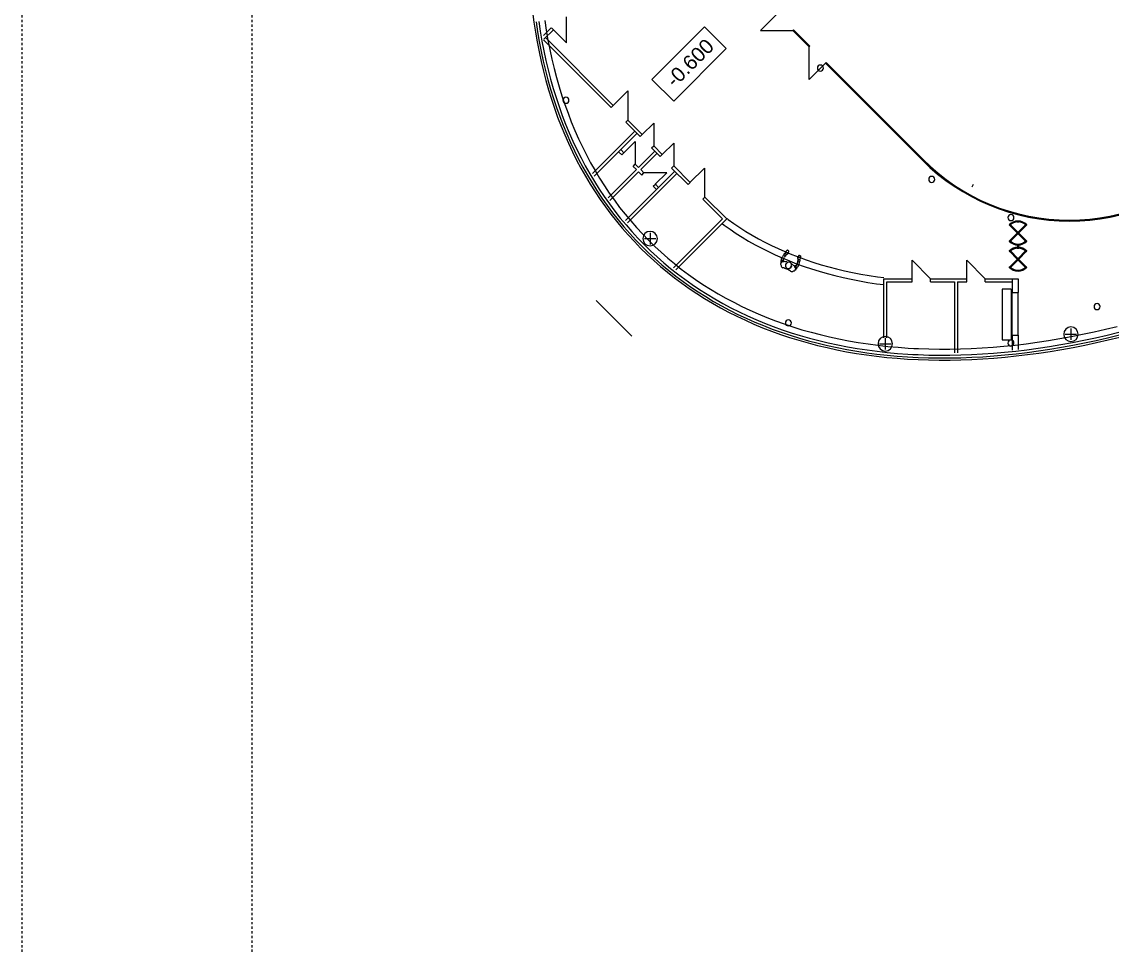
# Model space of a CAD drawing. Header units: metres. Extents: x 183920 to 188551, y 20757 to 23715.
# Drawn here: x 184225.33 to 184272.74, y 20920.39 to 20960.51 of the extents above; entities that cross this region are included whole.
import ezdxf

# ---------------------------------------------------------------- set-up
doc = ezdxf.new("R2010")
doc.units = ezdxf.units.M
for name, pattern in [('Path offset', [0.022225, 0.00635, -0.003175, 0.00635, -0.003175, 0, -0.003175]), ('Property boundary', [0.001111, 0.0003175, -0.00015875, 0.0003175, -0.00015875, 0, -0.00015875]), ('Style_10', [0]), ('Style_11', [0]), ('Style_18', [0]), ('Style_19', [0]), ('Style_2', [0])]:
    doc.linetypes.add(name, pattern=pattern)
for name, color, linetype, true_color in [('0_1', 7, 'Continuous', 0x000000), ('brick', 12, 'Continuous', 0xbd0000), ('COLON', 5, 'Continuous', 0x0000ff), ('DOORS', 8, 'Continuous', 0x414141), ('GKL', 5, 'Continuous', 0x0000ff), ('Glass', 4, 'Continuous', 0x00ffff), ('MONOLIT', 7, 'Continuous', 0x691639), ('SENDVICH', 2, 'Continuous', 0xffff00), ('TEXT', 2, 'Continuous', 0xffff00), ('WALL', 7, 'Continuous', 0x000000), ('Zoning', 7, 'Continuous', 0x47d2e2)]:
    doc.layers.add(name, color=color, linetype=linetype, true_color=true_color)
doc.styles.add('Style_14', font='', dxfattribs={"height": 0.63})
doc.styles.get('Style_14').set_extended_font_data('arial')

# ---------------------------------------------------------------- blocks, each defined once
blk = doc.blocks.new('AC056B2D65')
at = {"layer": '0_1', "linetype": 'Style_19'}
for points in [[(0.511, 1.502), (0.228, 1.219)], [(0.511, 1.502), (2.067, -0.053)], [(0.228, 1.219), (1.784, -0.336)], [(1.784, -0.336), (2.067, -0.053)]]:
    blk.add_lwpolyline(points, dxfattribs=at)

msp = doc.modelspace()

# ---------------------------------------------------------------- linework, layer by layer
at = {"layer": 'brick', "linetype": 'Style_19'}
for points in [[(184268.391, 20949.346), (184268.641, 20949.346)], [(184268.391, 20949.346), (184268.391, 20948.746)], [(184268.641, 20949.346), (184268.641, 20948.746)], [(184268.391, 20946.896), (184268.391, 20948.746)], [(184268.391, 20948.746), (184268.641, 20948.746)], [(184268.641, 20946.896), (184268.641, 20948.746)], [(184268.391, 20946.896), (184268.391, 20946.237)], [(184268.391, 20946.896), (184268.641, 20946.896)], [(184268.641, 20946.896), (184268.641, 20946.265)]]:
    msp.add_lwpolyline(points, dxfattribs=at)
at = {"layer": 'COLON', "linetype": 'Style_19'}
for points in [[(184259.92, 20958.497, 1), (184260.185, 20958.497, 1), (184259.92, 20958.497)], [(184248.853, 20957.103, 1), (184249.118, 20957.103, 1), (184248.853, 20957.103)], [(184264.757, 20953.66, 1), (184265.022, 20953.66, 1), (184264.757, 20953.66)], [(184268.2, 20952.002, 1), (184268.465, 20952.002, 1), (184268.2, 20952.002)], [(184271.948, 20948.137, 1), (184272.213, 20948.137, 1), (184271.948, 20948.137)], [(184258.526, 20947.429, 1), (184258.791, 20947.429, 1), (184258.526, 20947.429)], [(184268.199, 20946.548, 1), (184268.464, 20946.548, 1), (184268.199, 20946.548)]]:
    msp.add_lwpolyline(points, format="xyb", close=True, dxfattribs=at)
at = {"layer": 'COLON', "linetype": 'Style_18'}
for points in [[(184252.33, 20951.089, 1), (184252.96, 20951.089, 1), (184252.33, 20951.089)], [(184270.626, 20946.935, 1), (184271.256, 20946.935, 1), (184270.626, 20946.935)], [(184262.555, 20946.521, 1), (184263.185, 20946.521, 1), (184262.555, 20946.521)]]:
    msp.add_lwpolyline(points, format="xyb", close=True, dxfattribs=at)
at = {"layer": 'DOORS', "linetype": 'Style_19'}
for points in [[(184248.442, 20960.161), (184249.008, 20959.595), (184249.008, 20960.726)], [(184251.043, 20956.878), (184251.679, 20957.514), (184251.679, 20956.241)], [(184252.307, 20955.614), (184252.802, 20956.109), (184252.802, 20955.119)], [(184251.508, 20954.815), (184252.003, 20955.31), (184252.003, 20954.32)], [(184253.176, 20954.744), (184253.671, 20955.239), (184253.671, 20954.249)], [(184254.379, 20953.52), (184255.015, 20954.156), (184255.015, 20952.884)], [(184252.872, 20953.45), (184253.367, 20953.945), (184252.377, 20953.945)], [(184264.035, 20949.346), (184264.035, 20950.146), (184264.835, 20949.346)], [(184266.413, 20949.346), (184266.413, 20950.146), (184267.213, 20949.346)]]:
    msp.add_lwpolyline(points, dxfattribs=at)
at = {"layer": 'GKL', "linetype": 'Style_19'}
for points in [[(184248.35, 20960.253), (184248.005, 20959.908)], [(184248.442, 20960.161), (184248.357, 20960.246)], [(184248.442, 20960.161), (184248.032, 20959.751)], [(184248.101, 20959.82), (184251.043, 20956.878)], [(184248.009, 20959.728), (184250.951, 20956.786)], [(184250.951, 20956.786), (184251.043, 20956.878)], [(184251.587, 20956.15), (184251.679, 20956.241)], [(184251.587, 20956.15), (184252.215, 20955.522)], [(184251.679, 20956.241), (184252.307, 20955.614)], [(184251.981, 20955.755), (184250.138, 20953.912)], [(184252.073, 20955.663), (184250.207, 20953.797)], [(184252.215, 20955.522), (184252.307, 20955.614)], [(184252.71, 20955.027), (184252.802, 20955.119)], [(184252.71, 20955.027), (184253.084, 20954.652)], [(184252.802, 20955.119), (184253.176, 20954.744)], [(184251.274, 20954.864), (184251.416, 20954.723)], [(184251.366, 20954.956), (184251.508, 20954.815)], [(184251.416, 20954.723), (184251.508, 20954.815)], [(184252.851, 20954.886), (184252.144, 20954.179)], [(184252.943, 20954.794), (184252.236, 20954.087)], [(184253.084, 20954.652), (184253.176, 20954.744)], [(184252.052, 20954.087), (184250.819, 20952.854)], [(184251.911, 20954.228), (184252.003, 20954.32)], [(184251.911, 20954.228), (184252.052, 20954.087)], [(184252.003, 20954.32), (184252.144, 20954.179)], [(184252.236, 20954.087), (184252.377, 20953.945)], [(184253.579, 20954.157), (184253.671, 20954.249)], [(184253.579, 20954.157), (184254.298, 20953.439)], [(184253.671, 20954.249), (184254.39, 20953.531)], [(184252.144, 20953.995), (184250.895, 20952.746)], [(184253.721, 20954.016), (184251.574, 20951.869)], [(184253.813, 20953.924), (184251.658, 20951.769)], [(184252.144, 20953.995), (184252.285, 20953.853)], [(184252.285, 20953.853), (184252.377, 20953.945)], [(184252.783, 20953.361), (184252.875, 20953.453)], [(184252.783, 20953.361), (184252.925, 20953.22)], [(184252.875, 20953.453), (184253.017, 20953.312)], [(184254.298, 20953.439), (184254.39, 20953.531)], [(184254.934, 20952.803), (184255.026, 20952.894)], [(184254.934, 20952.803), (184255.793, 20951.944)], [(184255.026, 20952.894), (184255.977, 20951.944)], [(184255.793, 20951.944), (184253.668, 20949.819)], [(184255.977, 20951.944), (184253.771, 20949.738)], [(184255.775, 20951.743), (184255.865, 20951.675), (184256.122, 20951.493), (184256.385, 20951.317), (184256.654, 20951.146), (184256.929, 20950.982), (184257.209, 20950.823), (184257.496, 20950.67), (184257.788, 20950.524), (184258.086, 20950.383), (184258.391, 20950.248), (184258.701, 20950.12), (184259.017, 20949.998), (184259.338, 20949.882), (184259.666, 20949.772), (184259.999, 20949.669), (184260.338, 20949.572), (184260.683, 20949.482), (184261.033, 20949.398), (184261.39, 20949.321), (184261.751, 20949.251), (184262.118, 20949.188), (184262.491, 20949.131), (184262.805, 20949.09)], [(184255.99, 20951.957), (184256.042, 20951.918), (184256.293, 20951.74), (184256.549, 20951.568), (184256.812, 20951.402), (184257.08, 20951.241), (184257.354, 20951.086), (184257.634, 20950.937), (184257.92, 20950.793), (184258.211, 20950.656), (184258.509, 20950.524), (184258.812, 20950.398), (184259.122, 20950.279), (184259.437, 20950.165), (184259.758, 20950.057), (184260.085, 20949.956), (184260.417, 20949.861), (184260.756, 20949.773), (184261.1, 20949.691), (184261.45, 20949.615), (184261.805, 20949.546), (184262.166, 20949.484), (184262.532, 20949.428), (184262.805, 20949.393)], [(184268.288, 20951.658), (184268.258, 20951.685)], [(184268.258, 20951.685), (184268.288, 20951.658)], [(184268.31, 20951.694), (184268.281, 20951.665)], [(184268.318, 20951.687), (184268.29, 20951.717)], [(184268.634, 20951.37), (184268.31, 20951.694)], [(184268.601, 20951.854), (184268.601, 20951.813)], [(184268.681, 20951.854), (184268.601, 20951.854)], [(184268.601, 20951.813), (184268.681, 20951.813)], [(184268.973, 20951.694), (184268.649, 20951.37)], [(184268.681, 20951.813), (184268.681, 20951.854)], [(184268.965, 20951.687), (184268.993, 20951.717)], [(184269.001, 20951.665), (184268.973, 20951.694)], [(184269.025, 20951.685), (184268.995, 20951.658)], [(184269.025, 20951.685), (184268.995, 20951.658)], [(184268.281, 20951.665), (184268.605, 20951.341)], [(184268.605, 20951.327), (184268.281, 20951.003)], [(184268.31, 20950.974), (184268.634, 20951.298)], [(184268.605, 20951.341), (184268.634, 20951.37)], [(184268.634, 20951.298), (184268.605, 20951.327)], [(184268.649, 20951.37), (184268.677, 20951.341)], [(184268.677, 20951.327), (184268.649, 20951.298)], [(184268.649, 20951.298), (184268.973, 20950.974)], [(184268.677, 20951.341), (184269.001, 20951.665)], [(184269.001, 20951.003), (184268.677, 20951.327)], [(184268.258, 20950.983), (184268.288, 20951.01)], [(184268.288, 20951.01), (184268.258, 20950.983)], [(184268.281, 20951.003), (184268.31, 20950.974)], [(184268.318, 20950.98), (184268.29, 20950.95)], [(184268.601, 20950.854), (184268.681, 20950.854)], [(184268.601, 20950.814), (184268.601, 20950.854)], [(184268.681, 20950.814), (184268.601, 20950.814)], [(184268.621, 20950.814), (184268.621, 20950.714)], [(184268.661, 20950.814), (184268.661, 20950.714)], [(184268.681, 20950.854), (184268.681, 20950.814)], [(184268.965, 20950.98), (184268.993, 20950.95)], [(184268.973, 20950.974), (184269.001, 20951.003)], [(184269.025, 20950.983), (184268.995, 20951.01)], [(184269.025, 20950.983), (184268.995, 20951.01)], [(184268.288, 20950.518), (184268.258, 20950.545)], [(184268.258, 20950.545), (184268.288, 20950.518)], [(184268.31, 20950.554), (184268.281, 20950.525)], [(184268.281, 20950.525), (184268.605, 20950.201)], [(184268.318, 20950.548), (184268.29, 20950.578)], [(184268.634, 20950.23), (184268.31, 20950.554)], [(184268.681, 20950.714), (184268.601, 20950.714)], [(184268.601, 20950.714), (184268.601, 20950.674)], [(184268.601, 20950.674), (184268.681, 20950.674)], [(184268.973, 20950.554), (184268.649, 20950.23)], [(184268.677, 20950.201), (184269.001, 20950.525)], [(184268.681, 20950.674), (184268.681, 20950.714)], [(184268.965, 20950.548), (184268.993, 20950.578)], [(184269.001, 20950.525), (184268.973, 20950.554)], [(184269.025, 20950.545), (184268.995, 20950.518)], [(184269.025, 20950.545), (184268.995, 20950.518)], [(184258.546, 20949.957), (184258.562, 20949.993)], [(184258.772, 20949.858), (184258.783, 20949.884)], [(184268.288, 20949.87), (184268.258, 20949.843)], [(184268.258, 20949.843), (184268.288, 20949.87)], [(184268.605, 20950.187), (184268.281, 20949.863)], [(184268.281, 20949.863), (184268.31, 20949.834)], [(184268.318, 20949.841), (184268.29, 20949.811)], [(184268.31, 20949.834), (184268.634, 20950.158)], [(184268.605, 20950.201), (184268.634, 20950.23)], [(184268.634, 20950.158), (184268.605, 20950.187)], [(184268.649, 20950.23), (184268.677, 20950.201)], [(184268.677, 20950.187), (184268.649, 20950.158)], [(184268.649, 20950.158), (184268.973, 20949.834)], [(184269.001, 20949.863), (184268.677, 20950.187)], [(184268.965, 20949.841), (184268.993, 20949.811)], [(184268.973, 20949.834), (184269.001, 20949.863)], [(184269.025, 20949.843), (184268.995, 20949.87)], [(184269.025, 20949.843), (184268.995, 20949.87)], [(184262.805, 20946.778), (184262.805, 20949.346)], [(184262.805, 20949.346), (184264.035, 20949.346)], [(184264.035, 20949.216), (184264.035, 20949.346)], [(184264.835, 20949.346), (184266.413, 20949.346)], [(184264.835, 20949.216), (184264.835, 20949.346)], [(184266.413, 20949.216), (184266.413, 20949.346)], [(184267.213, 20949.216), (184267.213, 20949.346)], [(184267.213, 20949.346), (184268.391, 20949.346)], [(184268.601, 20949.674), (184268.601, 20949.715)], [(184268.601, 20949.715), (184268.681, 20949.715)], [(184268.681, 20949.674), (184268.601, 20949.674)], [(184268.681, 20949.715), (184268.681, 20949.674)], [(184262.935, 20949.216), (184264.035, 20949.216)], [(184262.935, 20946.778), (184262.935, 20949.216)], [(184264.835, 20949.216), (184265.881, 20949.216)], [(184265.881, 20949.216), (184265.881, 20946.127)], [(184266.011, 20949.216), (184266.413, 20949.216)], [(184266.011, 20949.216), (184266.011, 20946.129)], [(184267.213, 20949.216), (184268.391, 20949.216)]]:
    msp.add_lwpolyline(points, dxfattribs=at)
for points in [[(184269.025, 20951.685, 0.440011), (184268.258, 20951.685)], [(184268.29, 20951.694, 0.02182), (184268.258, 20951.662)], [(184268.995, 20951.658, 0.440011), (184268.288, 20951.658)], [(184268.318, 20951.687, 0.02182), (184268.288, 20951.658)], [(184268.995, 20951.658, 0.02182), (184268.965, 20951.687)], [(184269.025, 20951.685, 0.02182), (184268.993, 20951.717)], [(184268.258, 20950.983, 0.02182), (184268.29, 20950.95)], [(184268.258, 20950.983, 0.440011), (184269.025, 20950.983)], [(184268.288, 20951.01, 0.440011), (184268.995, 20951.01)], [(184268.288, 20951.01, 0.02182), (184268.318, 20950.98)], [(184268.965, 20950.98, 0.02182), (184268.995, 20951.01)], [(184268.993, 20950.95, 0.02182), (184269.025, 20950.983)], [(184258.4, 20950.302, 0.109757), (184258.341, 20950.158)], [(184258.477, 20950.398, 0.038652), (184258.4, 20950.302)], [(184258.437, 20950.172, 0.103985), (184258.485, 20950.284)], [(184258.521, 20950.447, 0.125059), (184258.458, 20950.426)], [(184258.475, 20950.402, 0.176058), (184258.458, 20950.426)], [(184258.474, 20950.404, 0.008868), (184258.475, 20950.402)], [(184258.475, 20950.402, 0.216967), (184258.507, 20950.374)], [(184258.531, 20950.354, 0.014916), (184258.485, 20950.284)], [(184258.531, 20950.354, 0.095281), (184258.507, 20950.374)], [(184258.601, 20950.585, 0.233574), (184258.521, 20950.447)], [(184258.571, 20950.407, 0.246313), (184258.521, 20950.447)], [(184258.531, 20950.354, 0.273374), (184258.55, 20950.343)], [(184258.55, 20950.343, 0.068623), (184258.571, 20950.407)], [(184258.609, 20950.416, 0.063902), (184258.571, 20950.407)], [(184258.619, 20950.577, 0.664296), (184258.601, 20950.585)], [(184258.609, 20950.416, 0.152611), (184258.651, 20950.445)], [(184258.646, 20950.564, 0.562739), (184258.619, 20950.577)], [(184258.641, 20950.488, 0.183508), (184258.626, 20950.456)], [(184258.648, 20950.48, 0.059027), (184258.626, 20950.456)], [(184258.641, 20950.488, 0.016886), (184258.678, 20950.523)], [(184258.671, 20950.549, 0.563398), (184258.646, 20950.564)], [(184258.665, 20950.463, 1.021503), (184258.648, 20950.48)], [(184258.651, 20950.445, 0.034805), (184258.665, 20950.463)], [(184258.671, 20950.548, 0.007704), (184258.671, 20950.549)], [(184258.678, 20950.523, 0.734697), (184258.671, 20950.549)], [(184258.678, 20950.523, 0.001228), (184258.681, 20950.525)], [(184259.06, 20950.266, 0.152611), (184259.067, 20950.216)], [(184259.063, 20950.288, 0.034805), (184259.06, 20950.266)], [(184259.087, 20950.288, 1.021503), (184259.063, 20950.288)], [(184259.085, 20950.255, 0.183508), (184259.098, 20950.288)], [(184259.085, 20950.255, 0.059027), (184259.087, 20950.288)], [(184259.122, 20950.351, 0.734697), (184259.098, 20950.339)], [(184259.098, 20950.342, 0.001228), (184259.098, 20950.339)], [(184259.098, 20950.339, 0.016886), (184259.098, 20950.288)], [(184259.15, 20950.344, 0.563398), (184259.122, 20950.351)], [(184259.122, 20950.351, 0.007704), (184259.122, 20950.35)], [(184259.149, 20950.172, 0.233574), (184259.197, 20950.324)], [(184259.179, 20950.332, 0.562739), (184259.15, 20950.344)], [(184259.197, 20950.324, 0.664296), (184259.179, 20950.332)], [(184269.025, 20950.545, 0.440011), (184268.258, 20950.545)], [(184268.29, 20950.578, 0.02182), (184268.258, 20950.545)], [(184268.995, 20950.518, 0.440011), (184268.288, 20950.518)], [(184268.318, 20950.548, 0.02182), (184268.288, 20950.518)], [(184268.995, 20950.518, 0.02182), (184268.965, 20950.548)], [(184269.025, 20950.545, 0.02182), (184268.993, 20950.578)], [(184258.331, 20950.093, 0.01576), (184258.322, 20949.983)], [(184258.428, 20950.083, 0.445942), (184258.322, 20949.983)], [(184258.322, 20949.983, 0.158143), (184258.342, 20949.926)], [(184258.341, 20950.158, 0.19273), (184258.331, 20950.093)], [(184258.448, 20950.134, 0.281891), (184258.331, 20950.093)], [(184258.363, 20950.182, 0.09362), (184258.341, 20950.158)], [(184258.342, 20949.926, 0.368312), (184258.418, 20949.826)], [(184258.437, 20950.172, 0.18048), (184258.411, 20950.184)], [(184258.595, 20949.763, 0.033562), (184258.418, 20949.826)], [(184258.468, 20950.088, 0.038702), (184258.428, 20950.083)], [(184258.448, 20950.134, 0.257003), (184258.437, 20950.172)], [(184258.468, 20950.088, 0.150851), (184258.448, 20950.134)], [(184258.522, 20950.085, 0.052189), (184258.468, 20950.088)], [(184258.622, 20950.054, 0.159403), (184258.522, 20950.085)], [(184258.534, 20949.962, 0.095606), (184258.528, 20949.943)], [(184258.528, 20949.943, 0.837643), (184258.539, 20949.937)], [(184258.534, 20949.962, 0.084166), (184258.546, 20949.989)], [(184258.539, 20949.937, 0.864799), (184258.765, 20949.845)], [(184258.546, 20949.957, 0.043237), (184258.539, 20949.937)], [(184258.556, 20949.982, 1.033273), (184258.546, 20949.989)], [(184258.562, 20949.993, 0.004409), (184258.561, 20949.991)], [(184258.622, 20950.054, 0.178354), (184258.562, 20949.993)], [(184258.703, 20950.062, 0.169294), (184258.622, 20950.054)], [(184258.712, 20950.071, 0.43637), (184258.703, 20950.062)], [(184258.78, 20949.879, 0.502883), (184258.703, 20950.062)], [(184258.712, 20950.071, 0.025789), (184258.725, 20950.082)], [(184258.742, 20950.075, 0.560227), (184258.725, 20950.082)], [(184258.742, 20950.075, 0.025789), (184258.743, 20950.058)], [(184258.742, 20950.044, 0.43637), (184258.743, 20950.058)], [(184258.762, 20949.839, 0.014047), (184258.765, 20949.845)], [(184258.762, 20949.839, 0.837643), (184258.773, 20949.835)], [(184258.765, 20949.845, 0.029173), (184258.772, 20949.858)], [(184258.773, 20949.835, 0.095606), (184258.783, 20949.853)], [(184258.795, 20949.88, 1.033273), (184258.783, 20949.883)], [(184258.795, 20949.88, 0.084166), (184258.783, 20949.853)], [(184258.882, 20949.927, 0.159403), (184258.791, 20949.979)], [(184258.921, 20949.889, 0.052189), (184258.882, 20949.927)], [(184258.969, 20949.906, 0.150851), (184258.921, 20949.889)], [(184258.945, 20949.857, 0.038702), (184258.921, 20949.889)], [(184258.943, 20949.711, 0.445942), (184258.945, 20949.857)], [(184258.943, 20949.711, 0.01576), (184259.017, 20949.792)], [(184259.004, 20949.924, 0.257003), (184258.969, 20949.906)], [(184259.017, 20949.792, 0.281891), (184258.969, 20949.906)], [(184259.054, 20950.035, 0.103985), (184259.004, 20949.924)], [(184259.03, 20949.913, 0.18048), (184259.004, 20949.924)], [(184259.017, 20949.792, 0.19273), (184259.058, 20949.843)], [(184259.086, 20950.181, 0.068623), (184259.053, 20950.123)], [(184259.053, 20950.123, 0.273374), (184259.074, 20950.116)], [(184259.054, 20950.035, 0.014916), (184259.074, 20950.116)], [(184259.058, 20949.843, 0.109757), (184259.124, 20949.984)], [(184259.058, 20949.843, 0.09362), (184259.062, 20949.876)], [(184259.086, 20950.181, 0.063902), (184259.067, 20950.216)], [(184259.105, 20950.111, 0.095281), (184259.074, 20950.116)], [(184259.149, 20950.172, 0.246313), (184259.086, 20950.181)], [(184259.105, 20950.111, 0.216967), (184259.147, 20950.107)], [(184259.124, 20949.984, 0.038652), (184259.143, 20950.106)], [(184259.176, 20950.111, 0.176058), (184259.147, 20950.107)], [(184259.147, 20950.107, 0.008868), (184259.149, 20950.108)], [(184259.176, 20950.111, 0.125059), (184259.149, 20950.172)], [(184268.258, 20949.843, 0.02182), (184268.29, 20949.811)], [(184268.258, 20949.843, 0.440011), (184269.025, 20949.843)], [(184268.288, 20949.87, 0.440011), (184268.995, 20949.87)], [(184268.288, 20949.87, 0.02182), (184268.318, 20949.841)], [(184268.965, 20949.841, 0.02182), (184268.995, 20949.87)], [(184268.993, 20949.811, 0.02182), (184269.025, 20949.843)], [(184258.746, 20949.682, 0.033562), (184258.595, 20949.763)], [(184258.746, 20949.682, 0.368312), (184258.887, 20949.687)], [(184258.887, 20949.687, 0.158143), (184258.943, 20949.711)]]:
    msp.add_lwpolyline(points, format="xyb", dxfattribs=at)
for points in [[(184272.213, 20948.137, 1), (184271.948, 20948.137, 1), (184272.213, 20948.137)], [(184268.464, 20946.548, 1), (184268.199, 20946.548, 1), (184268.464, 20946.548)]]:
    msp.add_lwpolyline(points, format="xyb", close=True, dxfattribs=at)
at = {"layer": 'Glass', "linetype": 'Style_19'}
for points in [[(184258.146, 20960.833), (184257.439, 20960.126), (184258.853, 20960.126)], [(184258.881, 20960.155), (184258.853, 20960.126)], [(184259.56, 20959.419), (184258.853, 20960.126)], [(184259.588, 20959.447), (184258.881, 20960.155)], [(184259.588, 20959.447), (184259.56, 20959.419)], [(184260.267, 20958.712), (184259.56, 20958.005), (184259.56, 20959.419)], [(184260.296, 20958.74), (184260.267, 20958.712)], [(184264.484, 20954.495), (184260.267, 20958.712)], [(184264.512, 20954.524), (184260.296, 20958.74)]]:
    msp.add_lwpolyline(points, dxfattribs=at)
for points in [[(184264.512, 20954.524, 0.414214), (184277.24, 20954.524)], [(184264.484, 20954.495, 0.414214), (184277.268, 20954.495)]]:
    msp.add_lwpolyline(points, format="xyb", dxfattribs=at)
at = {"layer": 'MONOLIT', "linetype": 'Style_19'}
for points in [[(184247.535, 20960.937), (184247.593, 20960.497), (184247.659, 20960.062), (184247.733, 20959.632), (184247.816, 20959.206), (184247.907, 20958.785), (184248.006, 20958.369), (184248.113, 20957.958), (184248.229, 20957.552), (184248.353, 20957.152), (184248.486, 20956.756), (184248.626, 20956.366), (184248.775, 20955.982), (184248.932, 20955.604), (184249.097, 20955.231), (184249.27, 20954.864), (184249.451, 20954.503), (184249.64, 20954.149), (184249.837, 20953.8), (184250.042, 20953.458), (184250.255, 20953.122), (184250.476, 20952.793), (184250.704, 20952.47), (184250.941, 20952.154), (184251.185, 20951.845), (184251.436, 20951.543), (184251.695, 20951.248), (184251.961, 20950.96), (184252.235, 20950.679), (184252.516, 20950.405), (184252.804, 20950.139), (184253.099, 20949.88), (184253.401, 20949.629), (184253.71, 20949.385), (184254.026, 20949.148), (184254.349, 20948.92), (184254.678, 20948.699), (184255.014, 20948.486), (184255.356, 20948.281), (184255.705, 20948.084), (184256.059, 20947.895), (184256.42, 20947.714), (184256.787, 20947.541), (184257.16, 20947.376), (184257.538, 20947.219), (184257.923, 20947.07), (184258.312, 20946.93), (184258.708, 20946.797), (184259.108, 20946.673), (184259.514, 20946.557), (184259.925, 20946.45), (184260.341, 20946.351), (184260.762, 20946.26), (184261.188, 20946.177), (184261.618, 20946.103), (184262.053, 20946.037), (184262.493, 20945.979), (184262.937, 20945.93), (184263.385, 20945.889), (184263.837, 20945.857), (184264.294, 20945.832), (184264.754, 20945.817), (184265.218, 20945.809), (184265.686, 20945.81), (184266.158, 20945.819), (184266.633, 20945.836), (184267.111, 20945.862), (184267.592, 20945.896), (184268.077, 20945.938), (184268.565, 20945.989), (184269.055, 20946.048), (184269.549, 20946.115), (184270.045, 20946.19), (184270.543, 20946.273), (184271.044, 20946.364), (184271.547, 20946.464), (184272.053, 20946.571), (184272.56, 20946.687), (184273.07, 20946.811)], [(184248.068, 20960.565), (184248.133, 20960.139), (184248.205, 20959.718), (184248.286, 20959.302), (184248.375, 20958.891), (184248.472, 20958.485), (184248.576, 20958.085), (184248.689, 20957.689), (184248.81, 20957.299), (184248.939, 20956.914), (184249.076, 20956.535), (184249.22, 20956.161), (184249.373, 20955.793), (184249.533, 20955.431), (184249.701, 20955.074), (184249.877, 20954.724), (184250.061, 20954.38), (184250.252, 20954.042), (184250.451, 20953.71), (184250.657, 20953.384), (184250.871, 20953.065), (184251.093, 20952.753), (184251.321, 20952.447), (184251.558, 20952.147), (184251.801, 20951.855), (184252.052, 20951.569), (184252.309, 20951.29), (184252.574, 20951.018), (184252.846, 20950.753), (184253.125, 20950.496), (184253.411, 20950.245), (184253.703, 20950.002), (184254.003, 20949.765), (184254.309, 20949.537), (184254.621, 20949.315), (184254.94, 20949.101), (184255.266, 20948.895), (184255.598, 20948.696), (184255.936, 20948.505), (184256.28, 20948.321), (184256.63, 20948.145), (184256.987, 20947.977), (184257.349, 20947.817), (184257.717, 20947.664), (184258.091, 20947.52), (184258.47, 20947.383), (184258.855, 20947.254), (184259.245, 20947.133), (184259.641, 20947.02), (184260.041, 20946.916), (184260.447, 20946.819), (184260.858, 20946.73), (184261.274, 20946.649), (184261.695, 20946.577), (184262.121, 20946.512), (184262.551, 20946.456), (184262.985, 20946.408), (184263.424, 20946.368), (184263.867, 20946.336), (184264.118, 20946.322)], [(184264.118, 20946.322), (184264.315, 20946.312), (184264.766, 20946.296), (184265.222, 20946.289), (184265.681, 20946.29), (184266.144, 20946.299), (184266.611, 20946.316), (184267.081, 20946.341), (184267.555, 20946.375), (184268.031, 20946.416), (184268.511, 20946.466), (184268.994, 20946.524), (184269.48, 20946.59), (184269.969, 20946.664), (184270.46, 20946.746), (184270.954, 20946.836), (184271.451, 20946.934), (184271.95, 20947.04), (184272.451, 20947.154), (184272.954, 20947.276)]]:
    msp.add_lwpolyline(points, dxfattribs=at)
at = {"layer": 'SENDVICH', "linetype": 'Style_19'}
for points in [[(184247.687, 20960.51), (184247.752, 20960.077), (184247.826, 20959.649), (184247.909, 20959.225), (184247.999, 20958.806), (184248.098, 20958.392), (184248.205, 20957.983), (184248.32, 20957.579), (184248.443, 20957.18), (184248.575, 20956.787), (184248.715, 20956.399), (184248.863, 20956.017), (184249.019, 20955.641), (184249.183, 20955.27), (184249.355, 20954.905), (184249.535, 20954.547), (184249.723, 20954.194), (184249.919, 20953.848), (184250.123, 20953.508), (184250.335, 20953.174), (184250.554, 20952.847), (184250.781, 20952.526), (184251.016, 20952.212), (184251.258, 20951.905), (184251.508, 20951.604), (184251.765, 20951.311), (184252.03, 20951.025), (184252.302, 20950.746), (184252.581, 20950.474), (184252.867, 20950.209), (184253.161, 20949.952), (184253.461, 20949.702), (184253.768, 20949.46), (184254.082, 20949.225), (184254.403, 20948.998), (184254.73, 20948.779), (184255.064, 20948.567), (184255.404, 20948.363), (184255.75, 20948.167), (184256.103, 20947.979), (184256.462, 20947.799), (184256.826, 20947.627), (184257.197, 20947.463), (184257.573, 20947.307), (184257.956, 20947.159), (184258.343, 20947.019), (184258.736, 20946.887), (184259.135, 20946.764), (184259.539, 20946.649), (184259.948, 20946.542), (184260.362, 20946.443), (184260.781, 20946.353), (184261.205, 20946.27), (184261.633, 20946.196), (184262.066, 20946.131), (184262.504, 20946.073), (184262.946, 20946.024), (184263.393, 20945.984), (184263.843, 20945.951), (184264.066, 20945.939), (184264.298, 20945.927), (184264.756, 20945.911), (184265.219, 20945.904), (184265.685, 20945.905), (184266.155, 20945.914), (184266.628, 20945.931), (184267.105, 20945.957), (184267.585, 20945.991), (184268.068, 20946.033), (184268.554, 20946.083), (184269.043, 20946.142), (184269.535, 20946.208), (184270.029, 20946.283), (184270.527, 20946.366), (184271.026, 20946.457), (184271.528, 20946.557), (184272.032, 20946.664), (184272.538, 20946.779), (184273.047, 20946.902)], [(184247.806, 20960.527), (184247.871, 20960.096), (184247.944, 20959.67), (184248.026, 20959.249), (184248.116, 20958.832), (184248.214, 20958.421), (184248.321, 20958.014), (184248.435, 20957.613), (184248.558, 20957.217), (184248.688, 20956.827), (184248.827, 20956.441), (184248.974, 20956.062), (184249.129, 20955.688), (184249.292, 20955.32), (184249.463, 20954.958), (184249.642, 20954.602), (184249.828, 20954.252), (184250.023, 20953.908), (184250.225, 20953.57), (184250.435, 20953.239), (184250.653, 20952.915), (184250.878, 20952.597), (184251.111, 20952.285), (184251.351, 20951.98), (184251.599, 20951.682), (184251.854, 20951.391), (184252.117, 20951.108), (184252.387, 20950.831), (184252.664, 20950.561), (184252.948, 20950.298), (184253.239, 20950.043), (184253.536, 20949.795), (184253.841, 20949.555), (184254.153, 20949.322), (184254.471, 20949.097), (184254.795, 20948.879), (184255.127, 20948.669), (184255.464, 20948.467), (184255.808, 20948.272), (184256.158, 20948.086), (184256.514, 20947.907), (184256.876, 20947.736), (184257.244, 20947.573), (184257.618, 20947.418), (184257.998, 20947.271), (184258.383, 20947.132), (184258.773, 20947.002), (184259.169, 20946.879), (184259.571, 20946.765), (184259.977, 20946.658), (184260.389, 20946.56), (184260.805, 20946.47), (184261.226, 20946.388), (184261.653, 20946.315), (184262.083, 20946.25), (184262.519, 20946.193), (184262.958, 20946.144), (184263.402, 20946.103), (184263.851, 20946.071), (184264.072, 20946.059), (184264.303, 20946.047), (184264.759, 20946.031), (184265.22, 20946.024), (184265.684, 20946.025), (184266.151, 20946.034), (184266.623, 20946.051), (184267.097, 20946.076), (184267.575, 20946.11), (184268.056, 20946.152), (184268.541, 20946.202), (184269.028, 20946.261), (184269.518, 20946.327), (184270.011, 20946.402), (184270.506, 20946.484), (184271.004, 20946.575), (184271.504, 20946.674), (184272.006, 20946.781), (184272.511, 20946.896), (184273.018, 20947.019)]]:
    msp.add_lwpolyline(points, dxfattribs=at)
at = {"layer": 'TEXT', "linetype": 'Style_19'}
msp.add_lwpolyline([(184253.672, 20957.059), (184255.957, 20959.344), (184255.011, 20960.29), (184252.726, 20958.005), (184253.672, 20957.059)], close=True, dxfattribs=at)
at = {"layer": 'WALL', "linetype": 'Style_2'}
msp.add_lwpolyline([(184266.689, 20953.443), (184266.639, 20953.323)], dxfattribs=at)
at = {"layer": 'WALL', "linetype": 'Style_10'}
for points in [[(184252.645, 20951.339), (184252.645, 20950.839)], [(184252.395, 20951.089), (184252.895, 20951.089)], [(184270.691, 20946.935), (184271.191, 20946.935)], [(184270.941, 20947.185), (184270.941, 20946.685)], [(184262.62, 20946.521), (184263.12, 20946.521)], [(184262.87, 20946.771), (184262.87, 20946.271)]]:
    msp.add_lwpolyline(points, dxfattribs=at)
at = {"layer": 'WALL', "linetype": 'Style_11'}
msp.add_lwpolyline([(184250.3, 20948.407), (184251.855, 20946.851)], dxfattribs=at)
at = {"layer": 'Zoning', "linetype": 'Property boundary'}
msp.add_lwpolyline([(184519.885, 20777.958), (184519.542, 21019.111), (184334.771, 21051.196), (184225.33, 21051.196), (184225.329, 20803.841), (184519.885, 20777.958)], close=True, dxfattribs=at)
msp.add_lwpolyline([(184519.885, 20777.958), (184519.542, 21019.111), (184334.771, 21051.196), (184225.33, 21051.196), (184225.329, 20803.841), (184519.885, 20777.958)], close=True, dxfattribs=at)
at = {"layer": 'Zoning', "linetype": 'Path offset'}
msp.add_lwpolyline([(184509.887, 20788.875), (184509.555, 21010.695), (184333.909, 21041.196), (184235.33, 21041.196), (184235.329, 20813.001), (184509.887, 20788.875)], close=True, dxfattribs=at)

# ---------------------------------------------------------------- block references
at = {"layer": 'WALL', "rotation": 314.9999999996084}
msp.add_blockref('AC056B2D65', (184266.924, 20948.197), dxfattribs=at)

# ---------------------------------------------------------------- texts
at = {"layer": 'TEXT', "insert": (184254.6, 20958.499), "char_height": 0.63, "width": 3.16295, "attachment_point": 8, "rotation": 45, "style": 'Style_14'}
msp.add_mtext('-0.600', dxfattribs=at)

doc.saveas('drawing.dxf')
